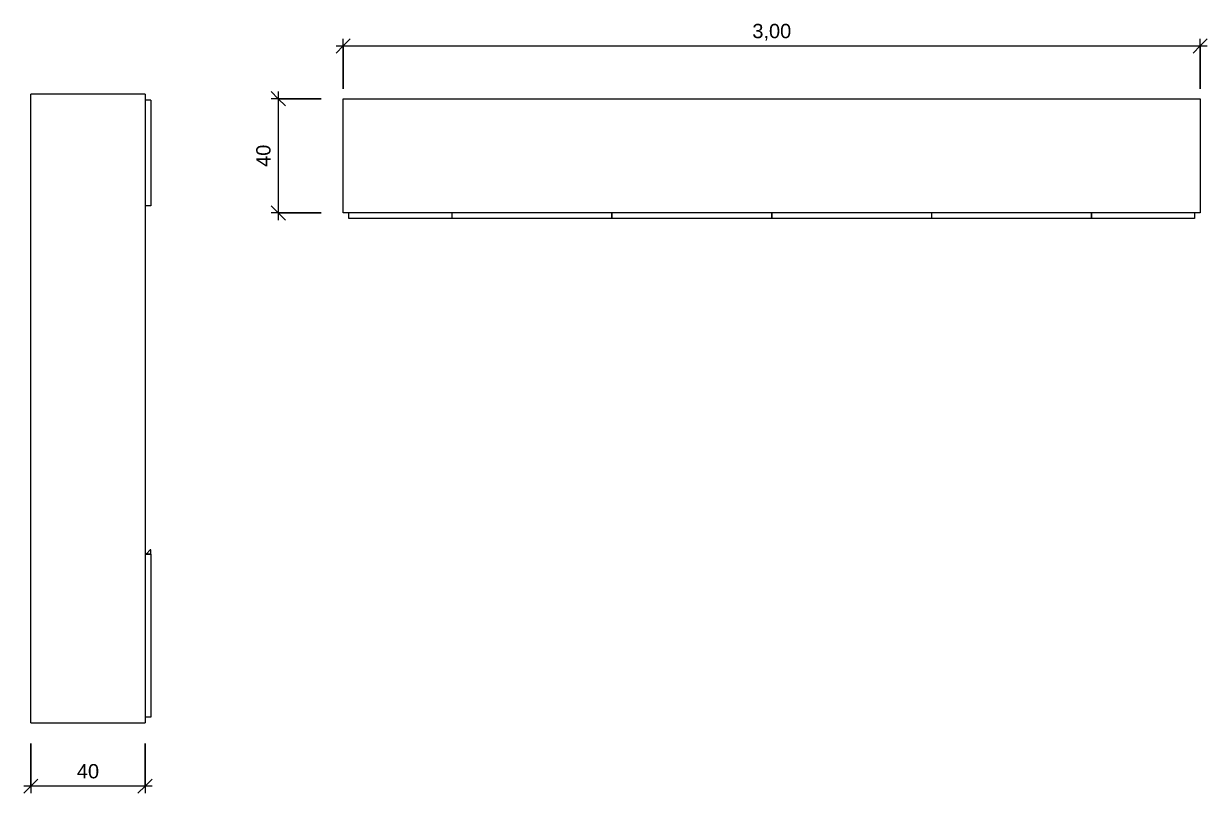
# Model space of a CAD drawing. Header units: millimetres. Extents: x -9962 to 2662, y -3814 to 2757.
# Drawn here: x -1481 to 2662, y -47 to 2647 of the extents above; entities that cross this region are included whole.
import ezdxf

# ---------------------------------------------------------------- set-up
doc = ezdxf.new("R2010")
doc.units = ezdxf.units.MM
for name, color, linetype, lineweight in [('A-ANNO-DIMS', 211, 'Continuous', 9), ('A-ANNO-DIMS-25', 211, 'Continuous', 9), ('I-FURN', 30, 'Continuous', 9)]:
    doc.layers.add(name, color=color, linetype=linetype, lineweight=lineweight)
doc.styles.add('@Arial Unicode MS', font='ARIALUNI.TTF', dxfattribs={"height": 50})
doc.dimstyles.new('CRT_-__Metros_-_Linha_de_chamada_3_5_mm', dxfattribs={"dimscale": 304.8, "dimtxt": 50.292243, "dimasz": 0.164042, "dimexe": 0.082021, "dimexo": 0.0625, "dimgap": 0.04101, "dimtad": 1, "dimdec": 0, "dimlfac": 0.1, "dimdsep": 46, "dimtxsty": '@Arial Unicode MS', "dimblk1": 'OBLIQUE', "dimblk2": 'OBLIQUE', "dimsah": 1, "dimcen": 0.09, "dimdle": 0.082021, "dimazin": 0, "dimtfac": 1, "dimtdec": 4, "dimtix": 1, "dimtmove": 0, "dimatfit": 3, "dimfxl": 0.492126, "dimfxlon": 1, "dimtvp": 1, "dimtolj": 1, "dimtzin": 0, "dimarcsym": 2})
doc.dimstyles.new('CRT_-__Metros_-_Linha_de_chamada_3_5_mm_1', dxfattribs={"dimscale": 304.8, "dimtxt": 50.292243, "dimasz": 0.164042, "dimexe": 0.082021, "dimexo": 0.0625, "dimgap": 0.04101, "dimtad": 1, "dimlfac": 0.001, "dimrnd": 0.01, "dimzin": 0, "dimdsep": 46, "dimtxsty": '@Arial Unicode MS', "dimblk1": 'OBLIQUE', "dimblk2": 'OBLIQUE', "dimsah": 1, "dimcen": 0.09, "dimdle": 0.082021, "dimazin": 0, "dimtfac": 1, "dimtdec": 4, "dimtix": 1, "dimtmove": 0, "dimatfit": 3, "dimfxl": 0.492126, "dimfxlon": 1, "dimtvp": 1, "dimtolj": 1, "dimtzin": 0, "dimarcsym": 2})

# ---------------------------------------------------------------- blocks, each defined once
blk = doc.blocks.new('ESTANTE ESCRITORIO - ESTANTE ESCRITORIO-4505156-VISTA LATERAL ESTANTE ESCRITÓRIO')
at = {"layer": 'I-FURN'}
for p, q in [((-2384.6, 200), (-2384.6, 2400)), ((-1984.6, 2400), (-2384.6, 2400)), ((-1984.6, 2400), (-1984.6, 200)), ((-1964.6, 2380), (-1984.6, 2380)), ((-1964.6, 2380), (-1964.6, 2010)), ((-1964.6, 2010), (-1984.6, 2010)), ((-1982.6, 820), (-1984.6, 820)), ((-1964.6, 790), (-1984.6, 790)), ((-1984.6, 790), (-1964.6, 790)), ((-1982.6, 791.5), (-1982.6, 820)), ((-1980.1, 791.5), (-1982.6, 791.5)), ((-1966.6, 805), (-1980.1, 791.5)), ((-1964.6, 805), (-1966.6, 805)), ((-1964.6, 790), (-1964.6, 805)), ((-1964.6, 790), (-1964.6, 220)), ((-1964.6, 220), (-1984.6, 220)), ((-2384.6, 200), (-1984.6, 200))]:
    blk.add_line(p, q, dxfattribs=at)
blk = doc.blocks.new('ESTANTE ESCRITORIO - ESTANTE ESCRITORIO-4505156-VISTA SUPERIOR ESTANTE ESCRITÓRIO')
at = {"layer": 'I-FURN'}
for p, q in [((-11669.7, 2384.6), (-8669.7, 2384.6)), ((-11669.7, 1984.6), (-11669.7, 2384.6)), ((-8669.7, 2384.6), (-8669.7, 1984.6)), ((-8669.7, 1984.6), (-11669.7, 1984.6)), ((-11649.7, 1964.6), (-11649.7, 1984.6)), ((-11289.7, 1964.6), (-11649.7, 1964.6)), ((-11289.7, 1984.6), (-11289.7, 1964.6)), ((-11288.7, 1964.6), (-11288.7, 1984.6)), ((-10729.7, 1964.6), (-11288.7, 1964.6)), ((-10729.7, 1984.6), (-10729.7, 1964.6)), ((-10728.7, 1964.6), (-10728.7, 1984.6)), ((-10169.7, 1964.6), (-10728.7, 1964.6)), ((-10169.7, 1984.6), (-10169.7, 1964.6)), ((-10168.7, 1964.6), (-10168.7, 1984.6)), ((-9609.7, 1964.6), (-10168.7, 1964.6)), ((-9609.7, 1984.6), (-9609.7, 1964.6)), ((-9608.7, 1964.6), (-9608.7, 1984.6)), ((-9049.7, 1964.6), (-9608.7, 1964.6)), ((-9049.7, 1984.6), (-9049.7, 1964.6)), ((-9049.7, 1964.6), (-9049.7, 1984.6)), ((-8689.7, 1964.6), (-9049.7, 1964.6)), ((-8689.7, 1984.6), (-8689.7, 1964.6))]:
    blk.add_line(p, q, dxfattribs=at)
blk = doc.blocks.new('DIMBLOCK60-VISTA LATERAL ESTANTE ESCRITÓRIO')
at = {"layer": 'A-ANNO-DIMS-25'}
for p, q in [((-1456.3, 127.8), (-1456.3, -47.2)), ((-1456.3, -22.2), (-1456.3, 127.8)), ((-1056.3, 127.8), (-1056.3, -47.2)), ((-1056.3, -22.2), (-1056.3, 127.8)), ((-1031.3, -22.2), (-1481.3, -22.2))]:
    blk.add_line(p, q, dxfattribs=at)
at = {"layer": 'A-ANNO-DIMS-25', "lineweight": 18}
for p, q in [((-1456.3, -22.2), (-1431.3, 2.8)), ((-1056.3, -22.2), (-1031.3, 2.8)), ((-1456.3, -22.2), (-1481.3, -47.2)), ((-1056.3, -22.2), (-1081.3, -47.2))]:
    blk.add_line(p, q, dxfattribs=at)
at = {"layer": 'A-ANNO-DIMS-25', "color": 0, "insert": (-1295.1, 55.2), "char_height": 50, "width": 92.937, "attachment_point": 1, "line_spacing_factor": 1.117605, "style": '@Arial Unicode MS'}
blk.add_mtext('40', dxfattribs=at)
blk = doc.blocks.new('_Oblique')
at = {"color": 0, "linetype": 'ByBlock', "lineweight": -2}
blk.add_line((-0.5, -0.5), (0.5, 0.5), dxfattribs=at)
blk = doc.blocks.new('DIMBLOCK61-VISTA SUPERIOR ESTANTE ESCRITÓRIO')
at = {"layer": 'A-ANNO-DIMS-25'}
for p, q in [((-387.9, 2569.1), (2662.1, 2569.1)), ((-362.9, 2419.1), (-362.9, 2594.1)), ((-362.9, 2569.1), (-362.9, 2419.1)), ((2637.1, 2419.1), (2637.1, 2594.1)), ((2637.1, 2569.1), (2637.1, 2419.1))]:
    blk.add_line(p, q, dxfattribs=at)
at = {"layer": 'A-ANNO-DIMS-25', "lineweight": 18}
for p, q in [((-362.9, 2569.1), (-387.9, 2544.1)), ((-362.9, 2569.1), (-337.9, 2594.1)), ((2637.1, 2569.1), (2612.1, 2544.1)), ((2637.1, 2569.1), (2662.1, 2594.1))]:
    blk.add_line(p, q, dxfattribs=at)
at = {"layer": 'A-ANNO-DIMS-25', "color": 0, "insert": (1069.5, 2646.5), "char_height": 50, "width": 162.337, "attachment_point": 1, "line_spacing_factor": 1.117605, "style": '@Arial Unicode MS'}
blk.add_mtext('3,00', dxfattribs=at)
blk = doc.blocks.new('DIMBLOCK62-VISTA SUPERIOR ESTANTE ESCRITÓRIO')
at = {"layer": 'A-ANNO-DIMS-25', "lineweight": 18}
for p, q in [((-589.9, 2384.6), (-614.9, 2409.6)), ((-589.9, 2384.6), (-564.9, 2359.6)), ((-589.9, 1984.6), (-614.9, 2009.6)), ((-589.9, 1984.6), (-564.9, 1959.6))]:
    blk.add_line(p, q, dxfattribs=at)
at = {"layer": 'A-ANNO-DIMS-25'}
for p, q in [((-589.9, 2409.6), (-589.9, 1959.6)), ((-439.9, 2384.6), (-614.9, 2384.6)), ((-589.9, 2384.6), (-439.9, 2384.6)), ((-439.9, 1984.6), (-614.9, 1984.6)), ((-589.9, 1984.6), (-439.9, 1984.6))]:
    blk.add_line(p, q, dxfattribs=at)
at = {"layer": 'A-ANNO-DIMS-25', "color": 0, "insert": (-667.3, 2145.9), "char_height": 50, "width": 92.937, "attachment_point": 1, "rotation": 90, "line_spacing_factor": 1.117605, "style": '@Arial Unicode MS'}
blk.add_mtext('40', dxfattribs=at)

msp = doc.modelspace()

# ---------------------------------------------------------------- block references
at = {"layer": 'I-FURN'}
for name, p in [('ESTANTE ESCRITORIO - ESTANTE ESCRITORIO-4505156-VISTA LATERAL ESTANTE ESCRITÓRIO', (928.27, 0)), ('ESTANTE ESCRITORIO - ESTANTE ESCRITORIO-4505156-VISTA SUPERIOR ESTANTE ESCRITÓRIO', (11306.758, 0))]:
    msp.add_blockref(name, p, dxfattribs=at)

# ---------------------------------------------------------------- dimensions: what is measured, and where the dimension line sits
at = {"layer": 'A-ANNO-DIMS'}
for base, p1, p2, angle, dimstyle, override, picture, middle in [((2637.107, 2569.081), (-362.893, 2419.081), (2637.107, 2419.081), 0, 'CRT_-__Metros_-_Linha_de_chamada_3_5_mm_1', {"dimpost": '<>', "dimfxl": 3000}, 'DIMBLOCK61-VISTA SUPERIOR ESTANTE ESCRITÓRIO', (1137.107, 2607.127)), ((-589.947, 1984.62), (-439.947, 2384.62), (-439.947, 1984.62), 90, 'CRT_-__Metros_-_Linha_de_chamada_3_5_mm', {"dimpost": '<>', "dimfxl": 400}, 'DIMBLOCK62-VISTA SUPERIOR ESTANTE ESCRITÓRIO', (-627.993, 2184.62))]:
    dim = msp.add_linear_dim(base=base, p1=p1, p2=p2, angle=angle, dimstyle=dimstyle, override=override, dxfattribs=at)
    dim.commit()
    dim.dimension.update_dxf_attribs({"geometry": picture, "text_midpoint": middle})
dim = msp.add_linear_dim(base=(-1456.35, -22.185), p1=(-1056.35, 127.815), p2=(-1456.35, 127.815), dimstyle='CRT_-__Metros_-_Linha_de_chamada_3_5_mm', override={"dimpost": '<>', "dimfxl": 400}, dxfattribs=at)
dim.commit()
dim.dimension.update_dxf_attribs({"geometry": 'DIMBLOCK60-VISTA LATERAL ESTANTE ESCRITÓRIO', "text_midpoint": (-1256.35, 15.86)})

doc.saveas('drawing.dxf')
